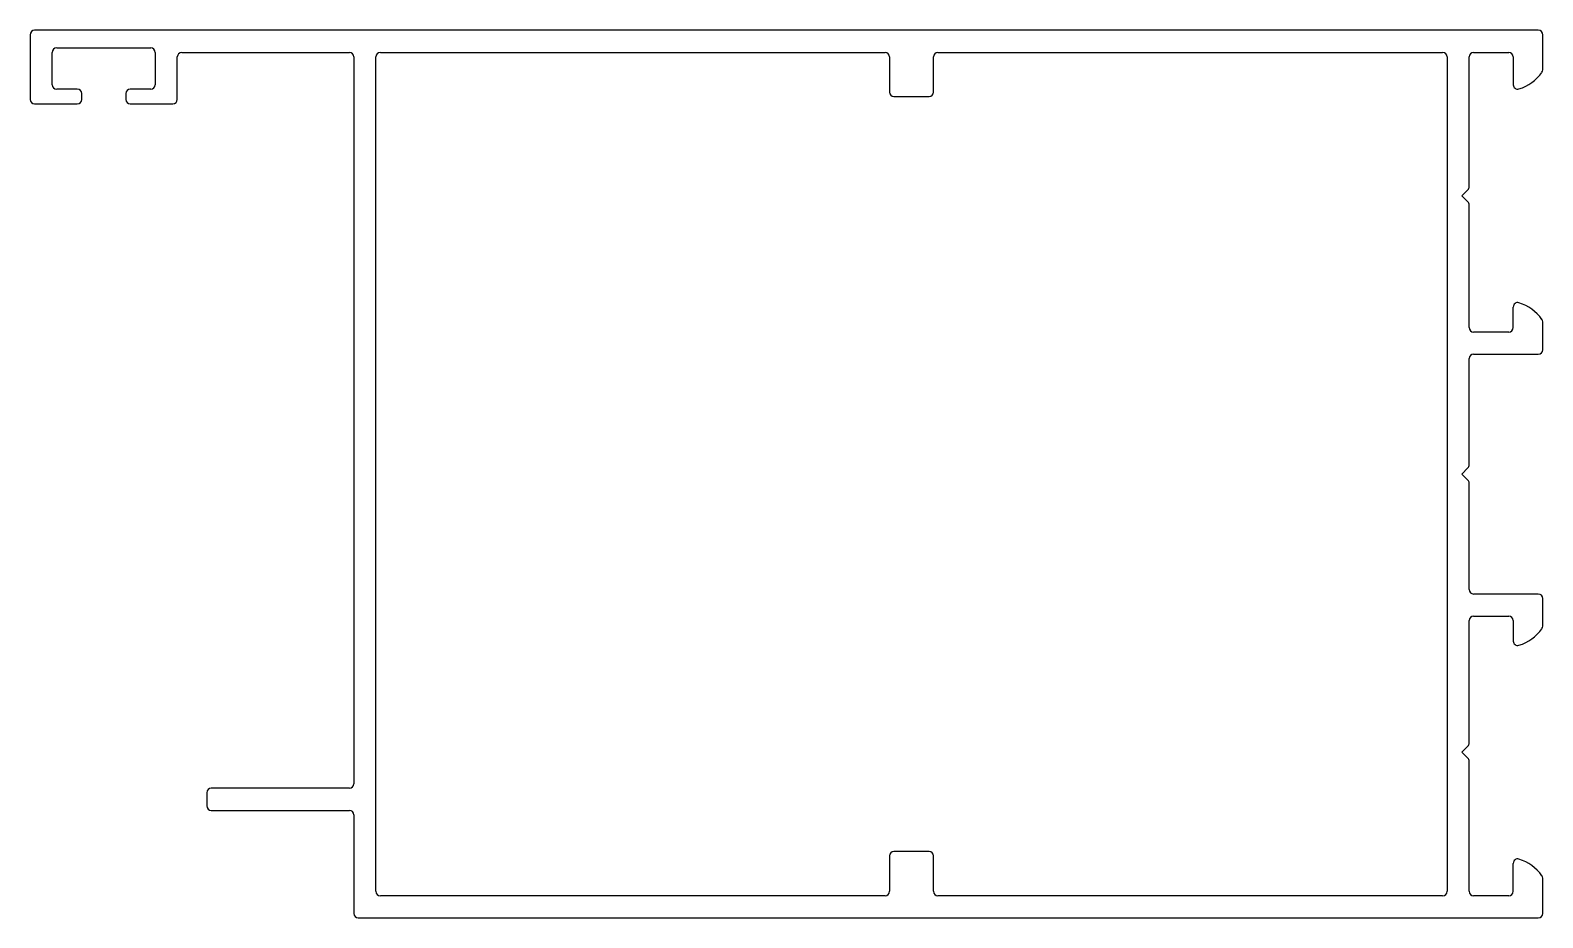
# Model space of a CAD drawing. Extents: x 1222 to 1325, y 520 to 581.
import ezdxf

# ---------------------------------------------------------------- set-up
doc = ezdxf.new("R2010")
doc.units = 0
doc.layers.get('0').update_dxf_attribs({"linetype": 'CONTINUOUS'})

msp = doc.modelspace()

# ---------------------------------------------------------------- linework, layer by layer
for p, q in [((1222.3, 580.46), (1222.3, 576.06)), ((1324.8, 580.76), (1222.6, 580.76)), ((1325.1, 578.08), (1325.1, 580.46)), ((1223.8, 577.06), (1223.8, 579.26)), ((1224.1, 579.56), (1230.5, 579.56)), ((1230.8, 579.26), (1230.8, 577.06)), ((1232.3, 576.06), (1232.3, 578.96)), ((1232.6, 579.26), (1244, 579.26)), ((1244.3, 578.96), (1244.3, 529.56)), ((1245.8, 522.26), (1245.8, 578.96)), ((1246.1, 579.26), (1280.4, 579.26)), ((1280.7, 578.96), (1280.7, 576.56)), ((1283.7, 576.56), (1283.7, 578.96)), ((1284, 579.26), (1318.3, 579.26)), ((1318.6, 578.96), (1318.6, 522.26)), ((1320.1, 570.14), (1320.1, 578.96)), ((1320.4, 579.26), (1322.8, 579.26)), ((1323.1, 578.96), (1323.1, 577.06)), ((1225.5, 576.76), (1224.1, 576.76)), ((1230.5, 576.76), (1229.1, 576.76)), ((1222.6, 575.76), (1225.5, 575.76)), ((1225.8, 576.06), (1225.8, 576.46)), ((1228.8, 576.46), (1228.8, 576.06)), ((1229.1, 575.76), (1232, 575.76)), ((1281, 576.26), (1283.4, 576.26)), ((1319.6, 569.51), (1320.02, 569.93)), ((1320.02, 569.1), (1319.6, 569.51)), ((1320.1, 560.56), (1320.1, 568.89)), ((1323.1, 560.56), (1323.1, 561.96)), ((1322.8, 560.26), (1320.4, 560.26)), ((1325.1, 559.06), (1325.1, 560.95)), ((1320.1, 551.24), (1320.1, 558.46)), ((1320.4, 558.76), (1324.8, 558.76)), ((1319.6, 550.61), (1320.02, 551.03)), ((1320.02, 550.2), (1319.6, 550.61)), ((1320.1, 542.76), (1320.1, 549.99)), ((1324.8, 542.46), (1320.4, 542.46)), ((1325.1, 540.28), (1325.1, 542.16)), ((1320.4, 540.96), (1322.8, 540.96)), ((1320.1, 532.34), (1320.1, 540.66)), ((1323.1, 540.66), (1323.1, 539.26)), ((1319.6, 531.71), (1320.02, 532.13)), ((1320.02, 531.3), (1319.6, 531.71)), ((1320.1, 522.26), (1320.1, 531.09)), ((1234.3, 528.96), (1234.3, 528.06)), ((1244, 529.26), (1234.6, 529.26)), ((1234.6, 527.76), (1244, 527.76)), ((1244.3, 527.46), (1244.3, 520.76)), ((1280.7, 524.66), (1280.7, 522.26)), ((1283.4, 524.96), (1281, 524.96)), ((1283.7, 522.26), (1283.7, 524.66)), ((1323.1, 522.26), (1323.1, 524.16)), ((1325.1, 520.76), (1325.1, 523.15)), ((1280.4, 521.96), (1246.1, 521.96)), ((1318.3, 521.96), (1284, 521.96)), ((1322.8, 521.96), (1320.4, 521.96)), ((1244.6, 520.46), (1324.8, 520.46))]:
    msp.add_line(p, q)
for centre, radius, start, end in [((1222.6, 580.46), 0.3, 90, 180), ((1324.8, 580.46), 0.3, 0, 90), ((1224.1, 579.26), 0.3, 90, 180), ((1230.5, 579.26), 0.3, 0, 90), ((1232.6, 578.96), 0.3, 90, 180), ((1244, 578.96), 0.3, 0, 90), ((1246.1, 578.96), 0.3, 90, 180), ((1280.4, 578.96), 0.3, 0, 90), ((1284, 578.96), 0.3, 90, 180), ((1318.3, 578.96), 0.3, 0, 90), ((1320.4, 578.96), 0.3, 90, 180), ((1322.8, 578.96), 0.3, 0, 90), ((1322.6, 579.64), 3, 287.2353, 324.5691), ((1324.8, 578.08), 0.3, 324.5691, 0), ((1224.1, 577.06), 0.3, 180, 270), ((1225.5, 576.46), 0.3, 360, 90), ((1229.1, 576.46), 0.3, 90, 180), ((1230.5, 577.06), 0.3, 270, 0), ((1323.4, 577.06), 0.3, 180, 287.2353), ((1222.6, 576.06), 0.3, 180, 270), ((1225.5, 576.06), 0.3, 270, 0), ((1229.1, 576.06), 0.3, 180, 270), ((1232, 576.06), 0.3, 270, 0), ((1281, 576.56), 0.3, 180, 270), ((1283.4, 576.56), 0.3, 270, 0), ((1319.8, 570.14), 0.3, 315, 0), ((1319.8, 568.89), 0.3, 0, 45), ((1323.4, 561.96), 0.3, 72.7647, 180), ((1322.6, 559.38), 3, 35.4309, 72.7647), ((1320.4, 560.56), 0.3, 180, 270), ((1322.8, 560.56), 0.3, 270, 0), ((1324.8, 560.95), 0.3, 0, 35.4309), ((1320.4, 558.46), 0.3, 90, 180), ((1324.8, 559.06), 0.3, 270, 0), ((1319.8, 551.24), 0.3, 315, 0), ((1319.8, 549.99), 0.3, 0, 45), ((1320.4, 542.76), 0.3, 180, 270), ((1324.8, 542.16), 0.3, 0, 90), ((1320.4, 540.66), 0.3, 90, 180), ((1322.8, 540.66), 0.3, 0, 90), ((1322.6, 541.84), 3, 287.2353, 324.5691), ((1324.8, 540.28), 0.3, 324.5691, 0), ((1323.4, 539.26), 0.3, 180, 287.2353), ((1319.8, 532.34), 0.3, 315, 0), ((1319.8, 531.09), 0.3, 0, 45), ((1244, 529.56), 0.3, 270, 0), ((1234.6, 528.96), 0.3, 90, 180), ((1234.6, 528.06), 0.3, 180, 270), ((1244, 527.46), 0.3, 0, 90), ((1281, 524.66), 0.3, 90, 180), ((1283.4, 524.66), 0.3, 0, 90), ((1323.4, 524.16), 0.3, 72.7647, 180), ((1322.6, 521.58), 3, 35.4309, 72.7647), ((1324.8, 523.15), 0.3, 0, 35.4309), ((1246.1, 522.26), 0.3, 180, 270), ((1280.4, 522.26), 0.3, 270, 0), ((1284, 522.26), 0.3, 180, 270), ((1318.3, 522.26), 0.3, 270, 0), ((1320.4, 522.26), 0.3, 180, 270), ((1322.8, 522.26), 0.3, 270, 0), ((1244.6, 520.76), 0.3, 180, 270), ((1324.8, 520.76), 0.3, 270, 0)]:
    msp.add_arc(centre, radius, start, end)

doc.saveas('drawing.dxf')
